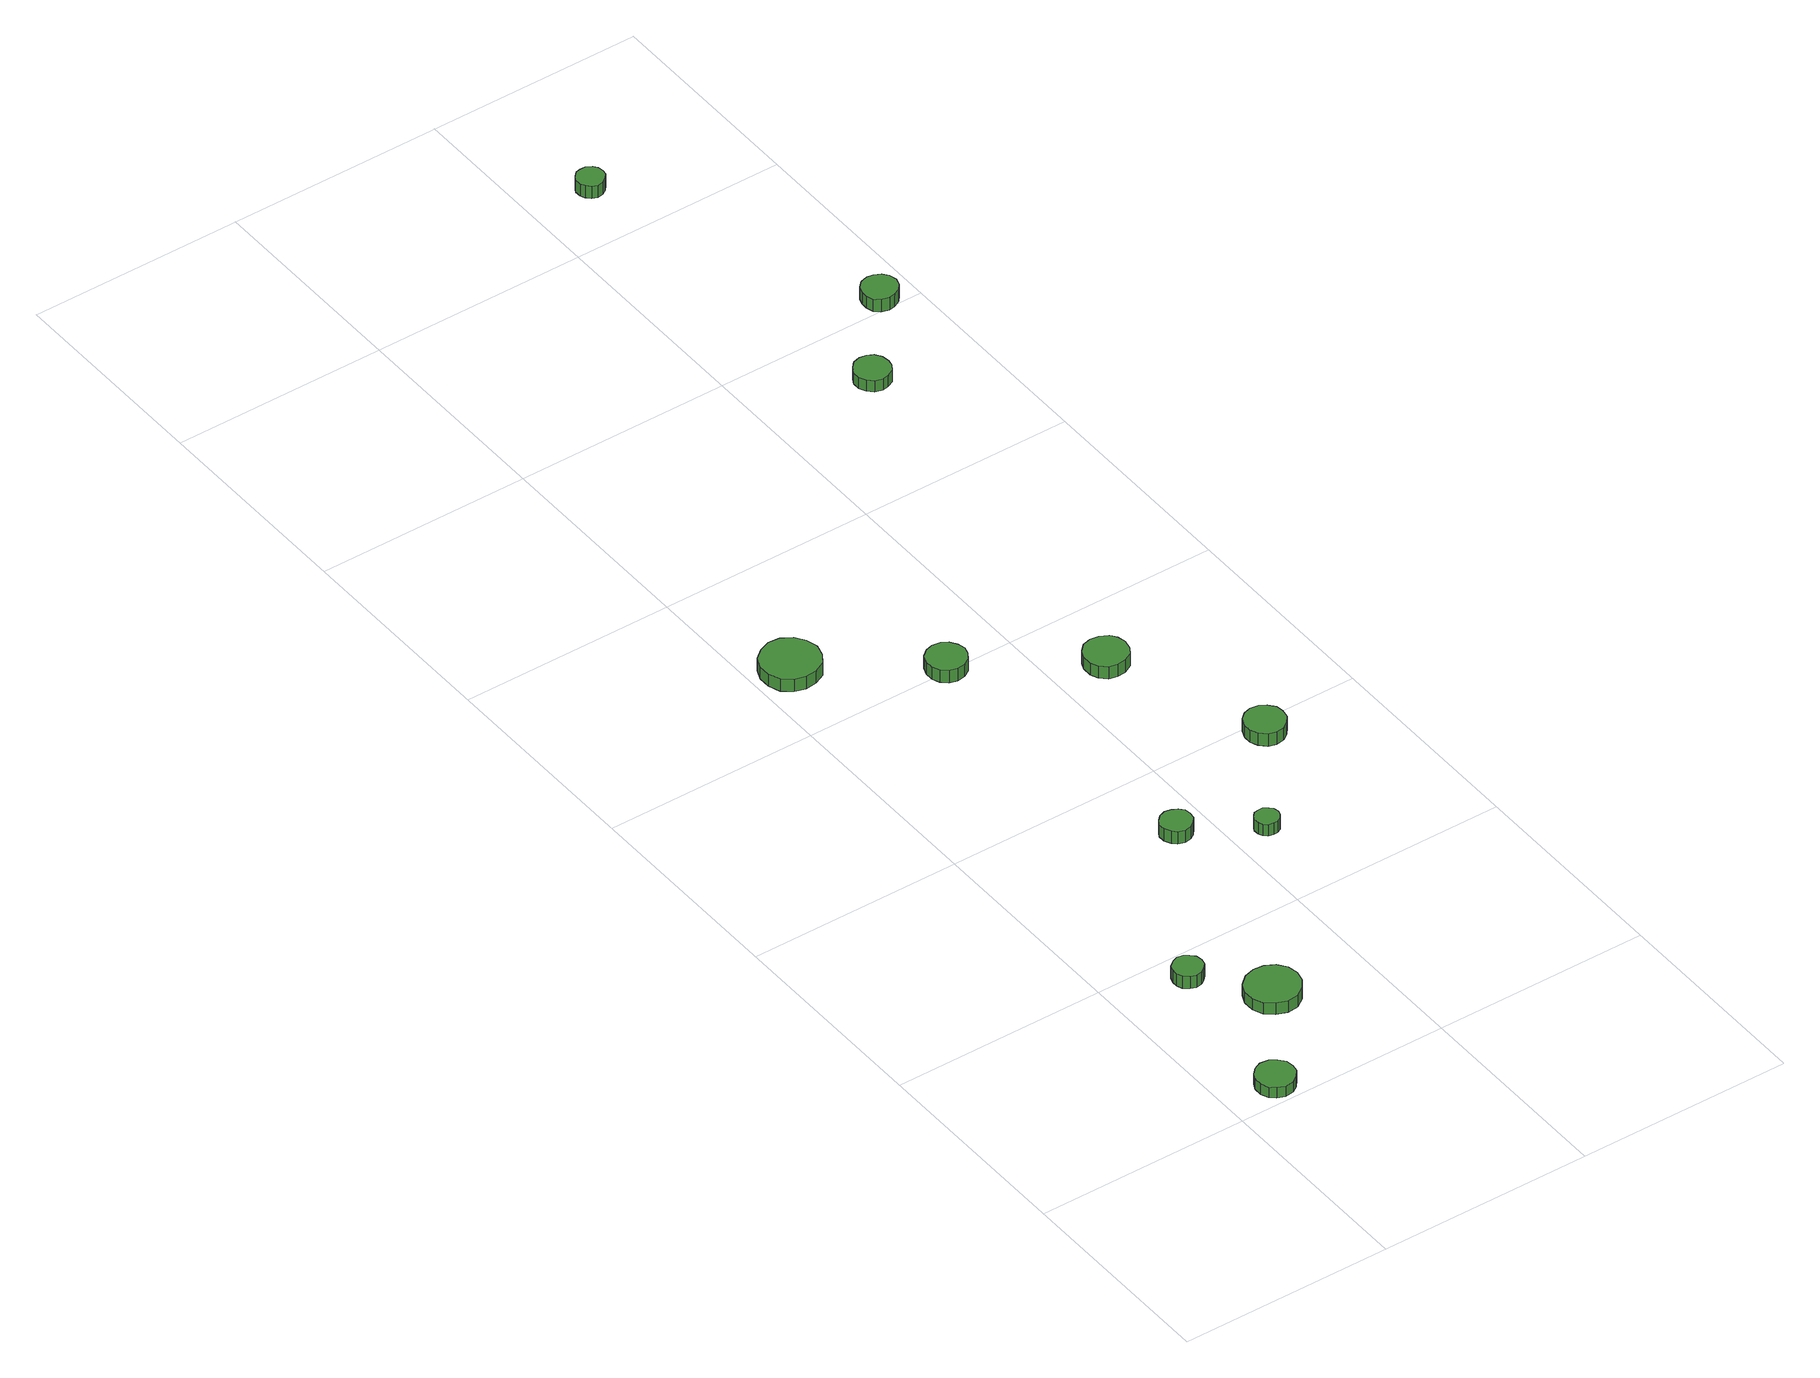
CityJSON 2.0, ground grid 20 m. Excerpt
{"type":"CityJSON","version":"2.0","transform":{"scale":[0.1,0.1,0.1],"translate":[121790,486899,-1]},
"CityObjects":{
"tree1":{"type":"SolitaryVegetationObject","attributes":{"function":"something"},"geometry":[{"type":"MultiSurface","lod":"1","boundaries":[[[0,1,2,3,4,5,6,7,8,9,10,11,12,13,14]],[[15,16,17,18,19,20,21,22,23,24,25,26,27,28,29]],[[0,29,28,1]],[[1,28,27,2]],[[2,27,26,3]],[[3,26,25,4]],[[4,25,24,5]],[[5,24,23,6]],[[6,23,22,7]],[[7,22,21,8]],[[8,21,20,9]],[[9,20,19,10]],[[10,19,18,11]],[[11,18,17,12]],[[12,17,16,13]],[[13,16,15,14]],[[14,15,29,0]]]}]},
"tree2":{"type":"SolitaryVegetationObject","attributes":{"function":"something"},"geometry":[{"type":"MultiSurface","lod":"1","boundaries":[[[30,31,32,33,34,35,36,37,38,39,40,41,42,43,44]],[[45,46,47,48,49,50,51,52,53,54,55,56,57,58,59]],[[30,59,58,31]],[[31,58,57,32]],[[32,57,56,33]],[[33,56,55,34]],[[34,55,54,35]],[[35,54,53,36]],[[36,53,52,37]],[[37,52,51,38]],[[38,51,50,39]],[[39,50,49,40]],[[40,49,48,41]],[[41,48,47,42]],[[42,47,46,43]],[[43,46,45,44]],[[44,45,59,30]]]}]},
"tree3":{"type":"SolitaryVegetationObject","attributes":{"function":"something"},"geometry":[{"type":"MultiSurface","lod":"1","boundaries":[[[60,61,62,63,64,65,66,67,68,69,70,71,72,73,74]],[[75,76,77,78,79,80,81,82,83,84,85,86,87,88,89]],[[60,89,88,61]],[[61,88,87,62]],[[62,87,86,63]],[[63,86,85,64]],[[64,85,84,65]],[[65,84,83,66]],[[66,83,82,67]],[[67,82,81,68]],[[68,81,80,69]],[[69,80,79,70]],[[70,79,78,71]],[[71,78,77,72]],[[72,77,76,73]],[[73,76,75,74]],[[74,75,89,60]]]}]},
"tree4":{"type":"SolitaryVegetationObject","attributes":{"function":"something"},"geometry":[{"type":"MultiSurface","lod":"1","boundaries":[[[90,91,92,93,94,95,96,97,98,99,100,101,102,103,104]],[[105,106,107,108,109,110,111,112,113,114,115,116,117,118,119]],[[90,119,118,91]],[[91,118,117,92]],[[92,117,116,93]],[[93,116,115,94]],[[94,115,114,95]],[[95,114,113,96]],[[96,113,112,97]],[[97,112,111,98]],[[98,111,110,99]],[[99,110,109,100]],[[100,109,108,101]],[[101,108,107,102]],[[102,107,106,103]],[[103,106,105,104]],[[104,105,119,90]]]}]},
"tree5":{"type":"SolitaryVegetationObject","attributes":{"function":"something"},"geometry":[{"type":"MultiSurface","lod":"1","boundaries":[[[120,121,122,123,124,125,126,127,128,129,130,131,132,133,134]],[[135,136,137,138,139,140,141,142,143,144,145,146,147,148,149]],[[120,149,148,121]],[[121,148,147,122]],[[122,147,146,123]],[[123,146,145,124]],[[124,145,144,125]],[[125,144,143,126]],[[126,143,142,127]],[[127,142,141,128]],[[128,141,140,129]],[[129,140,139,130]],[[130,139,138,131]],[[131,138,137,132]],[[132,137,136,133]],[[133,136,135,134]],[[134,135,149,120]]]}]},
"tree6":{"type":"SolitaryVegetationObject","attributes":{"function":"something"},"geometry":[{"type":"MultiSurface","lod":"1","boundaries":[[[150,151,152,153,154,155,156,157,158,159,160,161,162,163,164]],[[165,166,167,168,169,170,171,172,173,174,175,176,177,178,179]],[[150,179,178,151]],[[151,178,177,152]],[[152,177,176,153]],[[153,176,175,154]],[[154,175,174,155]],[[155,174,173,156]],[[156,173,172,157]],[[157,172,171,158]],[[158,171,170,159]],[[159,170,169,160]],[[160,169,168,161]],[[161,168,167,162]],[[162,167,166,163]],[[163,166,165,164]],[[164,165,179,150]]]}]},
"tree7":{"type":"SolitaryVegetationObject","attributes":{"function":"something"},"geometry":[{"type":"MultiSurface","lod":"1","boundaries":[[[180,181,182,183,184,185,186,187,188,189,190,191,192,193,194]],[[195,196,197,198,199,200,201,202,203,204,205,206,207,208,209]],[[180,209,208,181]],[[181,208,207,182]],[[182,207,206,183]],[[183,206,205,184]],[[184,205,204,185]],[[185,204,203,186]],[[186,203,202,187]],[[187,202,201,188]],[[188,201,200,189]],[[189,200,199,190]],[[190,199,198,191]],[[191,198,197,192]],[[192,197,196,193]],[[193,196,195,194]],[[194,195,209,180]]]}]},
"tree8":{"type":"SolitaryVegetationObject","attributes":{"function":"something"},"geometry":[{"type":"MultiSurface","lod":"1","boundaries":[[[210,211,212,213,214,215,216,217,218,219,220,221,222,223,224]],[[225,226,227,228,229,230,231,232,233,234,235,236,237,238,239]],[[210,239,238,211]],[[211,238,237,212]],[[212,237,236,213]],[[213,236,235,214]],[[214,235,234,215]],[[215,234,233,216]],[[216,233,232,217]],[[217,232,231,218]],[[218,231,230,219]],[[219,230,229,220]],[[220,229,228,221]],[[221,228,227,222]],[[222,227,226,223]],[[223,226,225,224]],[[224,225,239,210]]]}]},
"tree9":{"type":"SolitaryVegetationObject","attributes":{"function":"something"},"geometry":[{"type":"MultiSurface","lod":"1","boundaries":[[[240,241,242,243,244,245,246,247,248,249,250,251,252,253,254]],[[255,256,257,258,259,260,261,262,263,264,265,266,267,268,269]],[[240,269,268,241]],[[241,268,267,242]],[[242,267,266,243]],[[243,266,265,244]],[[244,265,264,245]],[[245,264,263,246]],[[246,263,262,247]],[[247,262,261,248]],[[248,261,260,249]],[[249,260,259,250]],[[250,259,258,251]],[[251,258,257,252]],[[252,257,256,253]],[[253,256,255,254]],[[254,255,269,240]]]}]},
"tree10":{"type":"SolitaryVegetationObject","attributes":{"function":"something"},"geometry":[{"type":"MultiSurface","lod":"1","boundaries":[[[270,271,272,273,274,275,276,277,278,279,280,281,282,283,284]],[[285,286,287,288,289,290,291,292,293,294,295,296,297,298,299]],[[270,299,298,271]],[[271,298,297,272]],[[272,297,296,273]],[[273,296,295,274]],[[274,295,294,275]],[[275,294,293,276]],[[276,293,292,277]],[[277,292,291,278]],[[278,291,290,279]],[[279,290,289,280]],[[280,289,288,281]],[[281,288,287,282]],[[282,287,286,283]],[[283,286,285,284]],[[284,285,299,270]]]}]},
"tree11":{"type":"SolitaryVegetationObject","attributes":{"function":"something"},"geometry":[{"type":"MultiSurface","lod":"1","boundaries":[[[300,301,302,303,304,305,306,307,308,309,310,311,312,313,314]],[[315,316,317,318,319,320,321,322,323,324,325,326,327,328,329]],[[300,329,328,301]],[[301,328,327,302]],[[302,327,326,303]],[[303,326,325,304]],[[304,325,324,305]],[[305,324,323,306]],[[306,323,322,307]],[[307,322,321,308]],[[308,321,320,309]],[[309,320,319,310]],[[310,319,318,311]],[[311,318,317,312]],[[312,317,316,313]],[[313,316,315,314]],[[314,315,329,300]]]}]},
"tree12":{"type":"SolitaryVegetationObject","attributes":{"function":"something"},"geometry":[{"type":"MultiSurface","lod":"1","boundaries":[[[330,331,332,333,334,335,336,337,338,339,340,341,342,343,344]],[[345,346,347,348,349,350,351,352,353,354,355,356,357,358,359]],[[330,359,358,331]],[[331,358,357,332]],[[332,357,356,333]],[[333,356,355,334]],[[334,355,354,335]],[[335,354,353,336]],[[336,353,352,337]],[[337,352,351,338]],[[338,351,350,339]],[[339,350,349,340]],[[340,349,348,341]],[[341,348,347,342]],[[342,347,346,343]],[[343,346,345,344]],[[344,345,359,330]]]}]}
},
"vertices":[
[67,22,16],[66,29,16],[61,35,16],[55,39,16],[47,40,16],[40,37,16],[35,32,16],[32,26,16],[32,18,16],[35,11,16],[40,7,16],[47,4,16],[55,5,16],[61,9,16],[66,15,16],[66,15,5],[61,9,5],[55,5,5],[47,4,5],[40,7,5],[35,11,5],[32,18,5],[32,26,5],[35,32,5],[40,37,5],[47,40,5],[55,39,5],[61,35,5],[66,29,5],[67,22,5],
[83,171,19],[82,177,19],[78,181,19],[74,184,19],[68,185,19],[63,183,19],[58,179,19],[56,174,19],[56,168,19],[58,163,19],[63,159,19],[68,157,19],[74,158,19],[78,161,19],[82,165,19],[82,165,6],[78,161,6],[74,158,6],[68,157,6],[63,159,6],[58,163,6],[56,168,6],[56,174,6],[58,179,6],[63,183,6],[68,185,6],[74,184,6],[78,181,6],[82,177,6],[83,171,6],
[138,114,17],[136,124,17],[130,132,17],[121,137,17],[111,138,17],[101,135,17],[93,128,17],[89,119,17],[89,109,17],[93,99,17],[101,93,17],[111,89,17],[121,90,17],[130,96,17],[136,104,17],[136,104,5],[130,96,5],[121,90,5],[111,89,5],[101,93,5],[93,99,5],[89,109,5],[89,119,5],[93,128,5],[101,135,5],[111,138,5],[121,137,5],[130,132,5],[136,124,5],[138,114,5],
[61,675,19],[58,686,19],[52,695,19],[42,701,19],[31,702,19],[21,698,19],[12,691,19],[8,681,19],[8,670,19],[12,659,19],[21,652,19],[31,649,19],[42,650,19],[52,655,19],[58,664,19],[58,664,6],[52,655,6],[42,650,6],[31,649,6],[21,652,6],[12,659,6],[8,670,6],[8,681,6],[12,691,6],[21,698,6],[31,702,6],[42,701,6],[52,695,6],[58,686,6],[61,675,6],
[181,322,23],[180,328,23],[176,332,23],[171,335,23],[165,336,23],[159,334,23],[155,330,23],[152,325,23],[152,319,23],[155,313,23],[159,309,23],[165,307,23],[171,308,23],[176,311,23],[180,316,23],[180,316,10],[176,311,10],[171,308,10],[165,307,10],[159,309,10],[155,313,10],[152,319,10],[152,325,10],[155,330,10],[159,334,10],[165,336,10],[171,335,10],[176,332,10],[180,328,10],[181,322,10],
[242,284,21],[241,289,21],[238,292,21],[234,295,21],[230,295,21],[225,294,21],[222,291,21],[220,287,21],[220,282,21],[222,278,21],[225,275,21],[230,274,21],[234,274,21],[238,276,21],[241,280,21],[241,280,9],[238,276,9],[234,274,9],[230,274,9],[225,275,9],[222,278,9],[220,282,9],[220,287,9],[222,291,9],[225,294,9],[230,295,9],[234,295,9],[238,292,9],[241,289,9],[242,284,9],
[155,600,22],[153,607,22],[149,613,22],[143,617,22],[135,618,22],[128,616,22],[122,611,22],[119,604,22],[119,596,22],[122,589,22],[128,584,22],[135,582,22],[143,583,22],[149,587,22],[153,593,22],[153,593,9],[149,587,9],[143,583,9],[135,582,9],[128,584,9],[122,589,9],[119,596,9],[119,604,9],[122,611,9],[128,616,9],[135,618,9],[143,617,9],[149,613,9],[153,607,9],[155,600,9],
[261,523,29],[259,531,29],[255,537,29],[247,541,29],[239,542,29],[231,540,29],[225,534,29],[222,527,29],[222,518,29],[225,511,29],[231,505,29],[239,503,29],[247,504,29],[255,508,29],[259,514,29],[259,514,16],[255,508,16],[247,504,16],[239,503,16],[231,505,16],[225,511,16],[222,518,16],[222,527,16],[225,534,16],[231,540,16],[239,542,16],[247,541,16],[255,537,16],[259,531,16],[261,523,16],
[315,379,27],[314,386,27],[309,392,27],[303,396,27],[295,397,27],[288,395,27],[282,390,27],[279,382,27],[279,375,27],[282,368,27],[288,362,27],[295,360,27],[303,361,27],[309,365,27],[314,371,27],[314,371,14],[309,365,14],[303,361,14],[295,360,14],[288,362,14],[282,368,14],[279,375,14],[279,382,14],[282,390,14],[288,395,14],[295,397,14],[303,396,14],[309,392,14],[314,386,14],[315,379,14],
[317,930,22],[316,937,22],[312,943,22],[306,946,22],[300,947,22],[293,945,22],[288,940,22],[285,934,22],[285,927,22],[288,921,22],[293,916,22],[300,914,22],[306,915,22],[312,918,22],[316,924,22],[316,924,10],[312,918,10],[306,915,10],[300,914,10],[293,916,10],[288,921,10],[285,927,10],[285,934,10],[288,940,10],[293,945,10],[300,947,10],[306,946,10],[312,943,10],[316,937,10],[317,930,10],
[267,1258,25],[266,1263,25],[263,1267,25],[258,1270,25],[253,1270,25],[248,1269,25],[244,1265,25],[242,1261,25],[242,1255,25],[244,1251,25],[248,1247,25],[253,1245,25],[258,1246,25],[263,1249,25],[266,1253,25],[266,1253,12],[263,1249,12],[258,1246,12],[253,1245,12],[248,1247,12],[244,1251,12],[242,1255,12],[242,1261,12],[244,1265,12],[248,1269,12],[253,1270,12],[258,1270,12],[263,1267,12],[266,1263,12],[267,1258,12],
[381,1008,24],[379,1015,24],[375,1020,24],[369,1023,24],[363,1024,24],[356,1022,24],[351,1017,24],[349,1011,24],[349,1005,24],[351,998,24],[356,994,24],[363,992,24],[369,993,24],[375,996,24],[379,1001,24],[379,1001,11],[375,996,11],[369,993,11],[363,992,11],[356,994,11],[351,998,11],[349,1005,11],[349,1011,11],[351,1017,11],[356,1022,11],[363,1024,11],[369,1023,11],[375,1020,11],[379,1015,11],[381,1008,11]
]}
